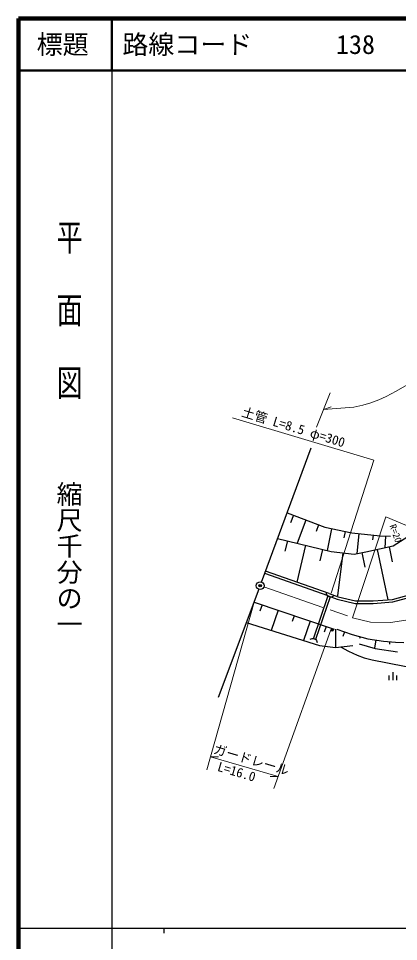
# Model space of a CAD drawing. Units: millimetres, scale not verified. Extents: x 40000 to 680000, y 20000 to 380000.
# Drawn here: x 40000 to 113170, y 202409 to 380000 of the extents above; entities that cross this region are included whole.
import ezdxf
from ezdxf.enums import TextEntityAlignment as Align

# ---------------------------------------------------------------- set-up
doc = ezdxf.new("R2010")
doc.units = ezdxf.units.MM
doc.header["$LTSCALE"] = 1000
doc.header["$PDMODE"] = 32
doc.header["$PDSIZE"] = 500
doc.linetypes.add('CHAIN', pattern=[18.5, 12, -1.5, 3.5, -1.5])
for name, color, linetype, lineweight in [('M-BGD', 7, 'Continuous', 25), ('M-BMK', 2, 'CHAIN', 13), ('M-BMK-OTRS', 5, 'Continuous', 25), ('M-BMK-SRVR', 3, 'Continuous', 25), ('M-STR-HTXT', 7, 'Continuous', 13), ('M-TTL', 2, 'Continuous', 140), ('M-TTL-BAND', 7, 'Continuous', 25), ('M-TTL-LINE', 7, 'Continuous', 50)]:
    doc.layers.add(name, color=color, linetype=linetype, lineweight=lineweight)
doc.layers.add('M-OTRS', color=6, linetype='Continuous')
doc.layers.add('M-TTL-TXT', color=7, linetype='Continuous')
doc.styles.add('@ＭＳ ゴシック', font='')
doc.styles.add('ＭＳ ゴシック', font='')
doc.styles.get('@ＭＳ ゴシック').set_extended_font_data('@MS Gothic')
doc.styles.get('ＭＳ ゴシック').set_extended_font_data('MS Gothic')

msp = doc.modelspace()

# ---------------------------------------------------------------- linework, layer by layer
at = {"layer": 'M-BGD'}
for p, q in [((91709, 284878), (98984, 282102)), ((92921, 284416), (92378, 282992)), ((95346, 283490), (93652, 279050)), ((97771, 282565), (97298, 281324)), ((98984, 282102), (104160, 281048)), ((100278, 281839), (99422, 277639)), ((102866, 281311), (102616, 280086)), ((104160, 281048), (109624, 280473)), ((105526, 280904), (105117, 277015)), ((108258, 280616), (108164, 279718)), ((112158, 278524), (117603, 282051)), ((89898, 279968), (100194, 277450)), ((91775, 279509), (91281, 277490)), ((109624, 280473), (111637, 280377)), ((110631, 280425), (110524, 278173)), ((95287, 278650), (93558, 271578)), ((98559, 277850), (98016, 275633)), ((100194, 277450), (104642, 276913)), ((102418, 277182), (101422, 268925)), ((104642, 276913), (106866, 277373)), ((106113, 277228), (106710, 274442)), ((106866, 277373), (112158, 278524)), ((109053, 277858), (111131, 268163)), ((111341, 278349), (111966, 275431)), ((99821, 269383), (87577, 273674)), ((99651, 268912), (87404, 273205)), ((99555, 268946), (96711, 260612)), ((97264, 260612), (100065, 268759)), ((99328, 269268), (99282, 269455)), ((99429, 269056), (99328, 269268)), ((99582, 268887), (99429, 269056)), ((99733, 268784), (99582, 268887)), ((99651, 268912), (101369, 268274)), ((99841, 268734), (99733, 268784)), ((99821, 269383), (101516, 268753)), ((100017, 268686), (99841, 268734)), ((100246, 268679), (100017, 268686)), ((100432, 268725), (100246, 268679)), ((100644, 268826), (100432, 268725)), ((101369, 268274), (104805, 267440)), ((101516, 268753), (104865, 267940)), ((108270, 267940), (111982, 268229)), ((111982, 268229), (115466, 269184)), ((112069, 267734), (115652, 268716)), ((85351, 267707), (100784, 262485)), ((86894, 267184), (86493, 266000)), ((104805, 267440), (108289, 267440)), ((104865, 267940), (108270, 267940)), ((108289, 267440), (112069, 267734)), ((89981, 266140), (88668, 262261)), ((93067, 265096), (92681, 263953)), ((83865, 263764), (97945, 259358)), ((96154, 264051), (94889, 260315)), ((99240, 263007), (98869, 261910)), ((101021, 262484), (101006, 258991)), ((101259, 262483), (104243, 261462)), ((102751, 261972), (102453, 261102)), ((104243, 261462), (107266, 260677)), ((105755, 261069), (105662, 260714)), ((96159, 260572), (96373, 260668)), ((96373, 260668), (96560, 260711)), ((96560, 260711), (96788, 260700)), ((96788, 260700), (96963, 260648)), ((96963, 260648), (97071, 260596)), ((97071, 260596), (97220, 260491)), ((97220, 260491), (97370, 260318)), ((97370, 260318), (97466, 260104)), ((97466, 260104), (97509, 259917)), ((97945, 259358), (101013, 258990)), ((101013, 258990), (104387, 259358)), ((105614, 259665), (108682, 258806)), ((107266, 260677), (110290, 260205)), ((108778, 260441), (108530, 258849)), ((110290, 260205), (112606, 260009)), ((111448, 260107), (111405, 259593)), ((112606, 260009), (114177, 259931)), ((108682, 258806), (112977, 258131)), ((112042, 254219), (112042, 252719)), ((111292, 253619), (111292, 252719)), ((112792, 253619), (112792, 252719))]:
    msp.add_line(p, q, dxfattribs=at)
msp.add_lwpolyline([(101969, 259095), (103561, 258244), (105229, 257481), (106546, 257020), (108091, 256601), (117559, 254777), (120272, 254266), (123198, 253601), (125536, 252770)], dxfattribs=at)
at = {"layer": 'M-BMK'}
for p, q in [((87252, 270626), (104305, 264712)), ((104305, 264712), (107785, 263875)), ((107785, 263875), (111589, 263813)), ((111589, 263813), (114595, 264243))]:
    msp.add_line(p, q, dxfattribs=at)
at = {"layer": 'M-BMK-OTRS'}
for p, q in [((86803, 271575), (96323, 297388)), ((86279, 270170), (78434, 249345))]:
    msp.add_line(p, q, dxfattribs=at)
at = {"layer": 'M-BMK-SRVR'}
for radius in [750, 30]:
    msp.add_circle((86543, 270872), radius, dxfattribs=at)
at = {"layer": 'M-OTRS'}
msp.add_point((86543, 270872), dxfattribs=at)
at = {"layer": 'M-STR-HTXT'}
for p, q in [((100029, 307971), (97393, 301380)), ((98742, 304753), (100203, 305293)), ((98742, 304753), (104536, 305223)), ((81216, 303178), (108417, 295029)), ((108417, 295029), (100178, 269410)), ((104305, 264712), (110747, 284114)), ((110747, 284114), (129161, 276393)), ((76246, 235425), (85351, 267707)), ((100111, 262409), (89191, 231866)), ((76960, 237957), (78518, 237939)), ((76960, 237957), (90004, 234139)), ((90004, 234139), (88446, 234157))]:
    msp.add_line(p, q, dxfattribs=at)
msp.add_lwpolyline([(104536, 305223), (106299, 305602), (107856, 306038), (109351, 306598), (110810, 307261), (112733, 308266), (114820, 309483)], dxfattribs=at)
for radius in [250, 150, 50]:
    msp.add_circle((100375, 262349), radius, dxfattribs=at)
at = {"layer": 'M-TTL'}
for p, q in [((40000, 380000), (40000, 20000)), ((680000, 380000), (40000, 380000))]:
    msp.add_line(p, q, dxfattribs=at)
at = {"layer": 'M-TTL-BAND'}
for p, q in [((58000, 370000), (58000, 20000)), ((40000, 205000), (579000, 205000)), ((68000, 205000), (68000, 204000))]:
    msp.add_line(p, q, dxfattribs=at)
at = {"layer": 'M-TTL-LINE'}
for p, q in [((58000, 380000), (58000, 370000)), ((40000, 370000), (680000, 370000))]:
    msp.add_line(p, q, dxfattribs=at)

# ---------------------------------------------------------------- texts
at = {"layer": 'M-STR-HTXT', "style": 'ＭＳ ゴシック'}
for s, height, rotation, p in [('土管 L=8.5 φ=300', 1833, 342.9, (82662, 303005)), ('R=20', 1320, 289.9, (111015, 282274)), ('ガードレール', 1833, 343.4, (77236, 238127)), ('L=16.0', 1833, 343.4, (78003, 234752))]:
    msp.add_text(s, height=height, rotation=rotation, dxfattribs=at).set_placement(p, align=Align.BOTTOM_LEFT)
at = {"layer": 'M-TTL-BAND', "style": '@ＭＳ ゴシック', "width": 1.4}
msp.add_text('平  面  図', height=3666, rotation=270, dxfattribs=at).set_placement((49777, 306475), align=Align.MIDDLE_RIGHT)
at = {"layer": 'M-TTL-BAND', "style": '@ＭＳ ゴシック'}
msp.add_text('縮尺千分の一', height=3666, rotation=270, dxfattribs=at).set_placement((49777, 261030), align=Align.MIDDLE_RIGHT)
at = {"layer": 'M-TTL-TXT', "style": 'ＭＳ ゴシック'}
msp.add_text('標題', height=3666, dxfattribs=at).set_placement((48500, 375000), align=Align.MIDDLE_CENTER)
for s, p in [('路線コード', (60000, 375000)), ('138', (101142, 375000))]:
    msp.add_text(s, height=3666, dxfattribs=at).set_placement(p, align=Align.MIDDLE_LEFT)

doc.saveas('drawing.dxf')
